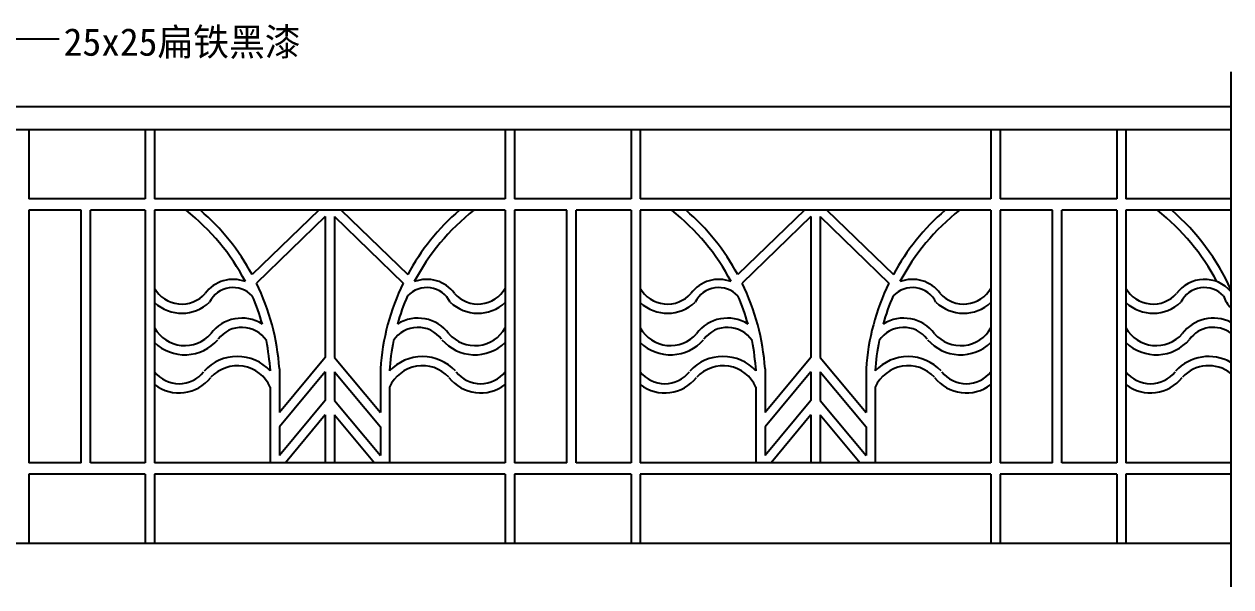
# Model space of a CAD drawing. Header units: metres. Extents: x 215 to 5262, y 2138 to 3422.
# Drawn here: x 2634 to 5262, y 2191 to 3417 of the extents above; entities that cross this region are included whole.
import ezdxf

# ---------------------------------------------------------------- set-up
doc = ezdxf.new("R2010")
doc.units = ezdxf.units.M
for name, color, linetype in [('3', 3, 'Continuous'), ('4', 4, 'Continuous'), ('7', 7, 'Continuous'), ('DIM', 3, 'Continuous'), ('TEXT', 3, 'Continuous')]:
    doc.layers.add(name, color=color, linetype=linetype)
doc.dimstyles.get("Standard").update_dxf_attribs({"dimtxt": 2.5, "dimasz": 2.5, "dimexe": 1.25, "dimexo": 0.625, "dimtad": 1, "dimcen": 2.5, "dimazin": 3, "dimtfac": 1, "dimtmove": 0, "dimatfit": 3})

msp = doc.modelspace()

# ---------------------------------------------------------------- linework, layer by layer
at = {"layer": '3'}
msp.add_line((5261.88, 3312.69), (5261.88, 2190.8), dxfattribs=at)
at = {"layer": '4'}
for p, q in [((5261.88, 3236.16), (391.82, 3236.16)), ((5261.88, 3186.16), (393.23, 3186.16)), ((2643.53, 3186.16), (2643.53, 3036.16)), ((2897.49, 3186.16), (2897.49, 3036.16)), ((2917.49, 3186.16), (2917.49, 3036.16)), ((3681.4, 3186.16), (3681.4, 3036.16)), ((3701.4, 3186.16), (3701.4, 3036.16)), ((3955.36, 3186.16), (3955.36, 3036.16)), ((3975.36, 3186.16), (3975.36, 3036.16)), ((4739.28, 3186.16), (4739.28, 3036.16)), ((4759.28, 3186.16), (4759.28, 3036.16)), ((5013.23, 3186.16), (5013.23, 3036.16)), ((5033.23, 3186.16), (5033.23, 3036.16)), ((2897.49, 3036.16), (2643.53, 3036.16)), ((3681.4, 3036.16), (2917.49, 3036.16)), ((3955.36, 3036.16), (3701.4, 3036.16)), ((4739.28, 3036.16), (3975.36, 3036.16)), ((5013.23, 3036.16), (4759.28, 3036.16)), ((5261.88, 3036.16), (5033.23, 3036.16)), ((2757.73, 3011.16), (2643.53, 3011.16)), ((2643.53, 3011.16), (2643.53, 2461.16)), ((2757.73, 2461.16), (2757.73, 3011.16)), ((2777.73, 2461.16), (2777.73, 3011.16)), ((2897.49, 3011.16), (2777.73, 3011.16)), ((2897.49, 3011.16), (2897.49, 2461.16)), ((3681.4, 3011.16), (2917.49, 3011.16)), ((2917.49, 3011.16), (2917.49, 2461.16)), ((3681.4, 3011.16), (3681.4, 2461.16)), ((3815.61, 3011.16), (3701.4, 3011.16)), ((3701.4, 3011.16), (3701.4, 2461.16)), ((3815.61, 2461.16), (3815.61, 3011.16)), ((3835.61, 2461.16), (3835.61, 3011.16)), ((3955.36, 3011.16), (3835.61, 3011.16)), ((3955.36, 3011.16), (3955.36, 2461.16)), ((4739.28, 3011.16), (3975.36, 3011.16)), ((3975.36, 3011.16), (3975.36, 2461.16)), ((4739.28, 3011.16), (4739.28, 2461.16)), ((4759.28, 3011.16), (4759.28, 2461.16)), ((4873.48, 3011.16), (4759.28, 3011.16)), ((4873.48, 2461.16), (4873.48, 3011.16)), ((4893.48, 2461.16), (4893.48, 3011.16)), ((5013.23, 3011.16), (4893.48, 3011.16)), ((5013.23, 3011.16), (5013.23, 2461.16)), ((5261.88, 3011.16), (5033.23, 3011.16)), ((5033.23, 3011.16), (5033.23, 2461.16)), ((2757.73, 2461.16), (2643.53, 2461.16)), ((2897.49, 2461.16), (2777.73, 2461.16)), ((3681.4, 2461.16), (2917.49, 2461.16)), ((3815.61, 2461.16), (3701.4, 2461.16)), ((3955.36, 2461.16), (3835.61, 2461.16)), ((4739.28, 2461.16), (3975.36, 2461.16)), ((4873.48, 2461.16), (4759.28, 2461.16)), ((5013.23, 2461.16), (4893.48, 2461.16)), ((5261.88, 2461.16), (5033.23, 2461.16)), ((2897.49, 2436.16), (2643.53, 2436.16)), ((2643.53, 2436.16), (2643.53, 2286.16)), ((2897.49, 2436.16), (2897.49, 2286.16)), ((3681.4, 2436.16), (2917.49, 2436.16)), ((2917.49, 2436.16), (2917.49, 2286.16)), ((3681.4, 2436.16), (3681.4, 2286.16)), ((3955.36, 2436.16), (3701.4, 2436.16)), ((3701.4, 2436.16), (3701.4, 2286.16)), ((3955.36, 2436.16), (3955.36, 2286.16)), ((4739.28, 2436.16), (3975.36, 2436.16)), ((3975.36, 2436.16), (3975.36, 2286.16)), ((4739.28, 2436.16), (4739.28, 2286.16)), ((4759.28, 2436.16), (4759.28, 2286.16)), ((5013.23, 2436.16), (4759.28, 2436.16)), ((5013.23, 2436.16), (5013.23, 2286.16)), ((5261.88, 2436.16), (5033.23, 2436.16)), ((5033.23, 2436.16), (5033.23, 2286.16)), ((502.79, 2286.16), (5261.88, 2286.16))]:
    msp.add_line(p, q, dxfattribs=at)
at = {"layer": '7'}
for p, q in [((3275.05, 3011.16), (3129.98, 2871.1)), ((3289.45, 2997.26), (3139.54, 2852.54)), ((3289.45, 2997.26), (3289.45, 2690.5)), ((3309.45, 2997.26), (3459.35, 2852.54)), ((3309.45, 2997.26), (3309.45, 2690.5)), ((3323.84, 3011.16), (3468.92, 2871.1)), ((4332.92, 3011.16), (4187.85, 2871.1)), ((4347.32, 2997.26), (4197.41, 2852.54)), ((4347.32, 2997.26), (4347.32, 2690.5)), ((4367.32, 2997.26), (4517.22, 2852.54)), ((4367.32, 2997.26), (4367.32, 2690.5)), ((4381.71, 3011.16), (4526.79, 2871.1)), ((3289.45, 2690.5), (3189.45, 2570.5)), ((3309.45, 2690.5), (3409.45, 2570.5)), ((4347.32, 2690.5), (4247.32, 2570.5)), ((4367.32, 2690.5), (4467.32, 2570.5)), ((3169.45, 2665.61), (3169.45, 2661.45)), ((3189.45, 2665.61), (3189.45, 2570.5)), ((3289.45, 2659.26), (3189.45, 2539.26)), ((3289.45, 2659.26), (3289.45, 2596.78)), ((3309.45, 2659.26), (3409.45, 2539.26)), ((3309.45, 2659.26), (3309.45, 2596.78)), ((3409.45, 2665.61), (3409.45, 2570.5)), ((3429.45, 2665.61), (3429.45, 2661.45)), ((4227.32, 2665.61), (4227.32, 2661.45)), ((4247.32, 2665.61), (4247.32, 2570.5)), ((4347.32, 2659.26), (4247.32, 2539.26)), ((4347.32, 2659.26), (4347.32, 2596.78)), ((4367.32, 2659.26), (4467.32, 2539.26)), ((4367.32, 2659.26), (4367.32, 2596.78)), ((4467.32, 2665.61), (4467.32, 2570.5)), ((4487.32, 2665.61), (4487.32, 2661.45)), ((3169.45, 2625.66), (3169.45, 2461.16)), ((3429.45, 2625.66), (3429.45, 2461.16)), ((4227.32, 2625.66), (4227.32, 2461.16)), ((4487.32, 2625.66), (4487.32, 2461.16)), ((3289.45, 2596.78), (3189.45, 2476.78)), ((3309.45, 2596.78), (3409.45, 2476.78)), ((4347.32, 2596.78), (4247.32, 2476.78)), ((4367.32, 2596.78), (4467.32, 2476.78)), ((3289.45, 2565.53), (3202.46, 2461.16)), ((3289.45, 2565.53), (3289.45, 2461.16)), ((3309.45, 2565.53), (3396.43, 2461.16)), ((3309.45, 2565.53), (3309.45, 2461.16)), ((4347.32, 2565.53), (4260.33, 2461.16)), ((4347.32, 2565.53), (4347.32, 2461.16)), ((4367.32, 2565.53), (4454.3, 2461.16)), ((4367.32, 2565.53), (4367.32, 2461.16)), ((3189.45, 2539.26), (3189.45, 2476.78)), ((3409.45, 2539.26), (3409.45, 2476.78)), ((4247.32, 2539.26), (4247.32, 2476.78)), ((4467.32, 2539.26), (4467.32, 2476.78))]:
    msp.add_line(p, q, dxfattribs=at)
for points in [[(3169.69, 2661.2, 0.44), (3025.82, 2661.04, 0.44)], [(4227.56, 2661.2, 0.44), (4083.69, 2661.04, 0.44)], [(5261.88, 2679.76, 0.35), (5141.56, 2661.04)], [(3169.45, 2625.66, 0.54), (3040.49, 2647.44, 0.54)], [(4227.32, 2625.66, 0.54), (4098.36, 2647.44, 0.54)], [(5261.88, 2655.76, 0.39), (5156.23, 2647.44)]]:
    msp.add_lwpolyline(points, format="xyb", dxfattribs=at)
for centre, radius, start, end in [((2689.02, 2632.13), 481.55, 27.66, 51.91), ((2689.02, 2632.13), 501.55, 28.45, 49.09), ((3909.88, 2632.13), 501.55, 130.91, 151.55), ((3909.88, 2632.13), 481.55, 128.09, 152.34), ((3746.89, 2632.13), 481.55, 27.66, 51.91), ((3746.89, 2632.13), 501.55, 28.45, 49.09), ((4967.75, 2632.13), 501.55, 130.91, 151.55), ((4967.75, 2632.13), 481.55, 128.09, 152.34), ((4804.76, 2632.13), 481.55, 27.66, 51.91), ((4804.76, 2632.13), 501.55, 24.3, 49.09), ((2976.84, 2874.93), 68, 209.21, 318.86), ((3088.63, 2785.17), 75.49, 69.14, 143.57), ((3088.63, 2785.17), 57.49, 43.4, 153.36), ((2689.02, 2632.13), 501.55, 3.83, 26.07), ((3909.88, 2632.13), 501.55, 153.93, 176.17), ((3510.26, 2785.17), 57.49, 26.64, 136.6), ((3510.26, 2785.17), 75.49, 36.43, 110.86), ((3622.05, 2874.93), 68, 221.14, 330.79), ((4034.71, 2874.93), 68, 209.21, 318.86), ((4146.5, 2785.17), 75.49, 69.14, 143.57), ((4146.5, 2785.17), 57.49, 43.4, 153.36), ((3746.89, 2632.13), 501.55, 3.83, 26.07), ((4967.75, 2632.13), 501.55, 153.93, 176.17), ((4568.13, 2785.17), 57.49, 26.64, 136.6), ((4568.13, 2785.17), 75.49, 36.43, 110.86), ((4679.93, 2874.93), 68, 221.14, 330.79), ((5092.58, 2874.93), 68, 209.21, 318.86), ((5204.37, 2785.17), 75.49, 40.37, 143.57), ((5204.37, 2785.17), 57.49, 43.4, 153.36), ((2689.02, 2632.13), 481.55, 15.8, 23.57), ((3909.88, 2632.13), 481.55, 156.43, 164.2), ((3746.89, 2632.13), 481.55, 15.8, 23.57), ((4967.75, 2632.13), 481.55, 156.43, 164.2), ((5298.8, 2839.23), 54.64, 195.46, 227.49), ((2976.84, 2874.93), 88, 227.59, 313.35), ((3622.05, 2874.93), 88, 226.65, 312.41), ((4034.71, 2874.93), 88, 227.59, 313.35), ((4679.93, 2874.93), 88, 226.65, 312.41), ((5092.58, 2874.93), 88, 227.59, 313.35), ((3107.65, 2692.28), 83.87, 57.77, 143.57), ((3491.24, 2692.28), 83.87, 36.43, 122.23), ((4165.52, 2692.28), 83.87, 57.77, 143.57), ((4549.11, 2692.28), 83.87, 36.43, 122.23), ((5223.39, 2692.28), 83.87, 62.68, 143.57), ((2983.43, 2792.01), 75.55, 209.21, 318.86), ((3107.65, 2692.28), 63.87, 33.25, 143.57), ((3491.24, 2692.28), 63.87, 36.43, 146.75), ((3615.46, 2792.01), 75.55, 221.14, 330.79), ((4041.3, 2792.01), 75.55, 209.21, 318.86), ((4165.52, 2692.28), 63.87, 33.25, 143.57), ((4549.11, 2692.28), 63.87, 36.43, 146.75), ((4673.33, 2792.01), 75.55, 221.14, 330.79), ((5099.17, 2792.01), 75.55, 209.21, 318.86), ((5223.39, 2692.28), 63.87, 52.94, 144.04), ((2983.43, 2792.01), 95.55, 226.36, 318.86), ((2689.02, 2632.13), 481.55, 3.46, 11.4), ((3909.88, 2632.13), 481.55, 168.6, 176.54), ((3615.46, 2792.01), 95.55, 221.14, 313.64), ((4041.3, 2792.01), 95.55, 226.36, 318.86), ((3746.89, 2632.13), 481.55, 3.46, 11.4), ((4967.75, 2632.13), 481.55, 168.6, 176.54), ((4673.33, 2792.01), 95.55, 221.14, 313.64), ((5099.17, 2792.01), 95.55, 226.36, 319.37), ((3501.07, 2594.28), 98.2, 42.84, 137.04), ((4558.94, 2594.28), 98.2, 42.84, 137.04), ((2971.02, 2701.26), 67.87, 217.93, 322.07), ((3501.07, 2594.28), 78.2, 42.84, 156.34), ((3627.87, 2701.26), 67.87, 217.93, 322.07), ((4028.89, 2701.26), 67.87, 217.93, 322.07), ((4558.94, 2594.28), 78.2, 42.84, 156.34), ((4685.74, 2701.26), 67.87, 217.93, 322.07), ((5086.76, 2701.26), 67.87, 217.93, 322.07), ((2971.02, 2701.26), 87.87, 232.47, 322.07), ((3627.87, 2701.26), 87.87, 217.93, 307.53), ((4028.89, 2701.26), 87.87, 232.47, 322.07), ((4685.74, 2701.26), 87.87, 217.93, 307.53), ((5086.76, 2701.26), 87.87, 232.47, 322.07)]:
    msp.add_arc(centre, radius, start, end, dxfattribs=at)

# ---------------------------------------------------------------- texts
at = {"layer": 'TEXT'}
msp.add_text('25x25扁铁黑漆', height=60, dxfattribs=at).set_placement((2719.75, 3347.84))

# ---------------------------------------------------------------- leaders
at = {"layer": 'DIM'}
msp.add_leader([(2538.45, 2809.39), (2538.45, 3384.44), (2709.82, 3384.44)], dimstyle='Standard', dxfattribs=at)

doc.saveas('drawing.dxf')
